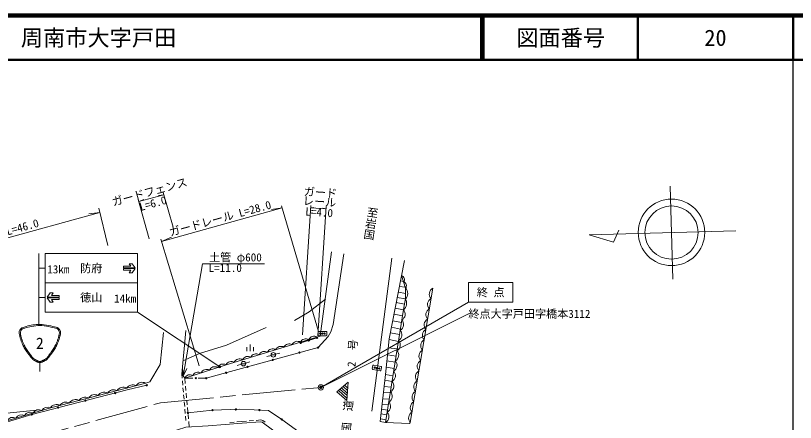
# Model space of a CAD drawing. Units: millimetres, scale not verified. Extents: x 40000 to 680000, y 20000 to 380000.
# Drawn here: x 403837 to 579500, y 288276 to 380000 of the extents above; entities that cross this region are included whole.
import ezdxf
from ezdxf.enums import TextEntityAlignment as Align

# ---------------------------------------------------------------- set-up
doc = ezdxf.new("R2010")
doc.units = ezdxf.units.MM
doc.header["$LTSCALE"] = 1000
doc.header["$PDMODE"] = 32
doc.header["$PDSIZE"] = 500
doc.linetypes.add('CHAIN', pattern=[18.5, 12, -1.5, 3.5, -1.5])
for name, color, linetype, lineweight in [('M-BGD', 7, 'Continuous', 13), ('M-BMK', 2, 'CHAIN', 13), ('M-BMK-SRVR', 3, 'Continuous', 13), ('M-STR-HTXT', 7, 'Continuous', 13), ('M-STR-STRC', 7, 'Continuous', 13), ('M-TTL', 2, 'Continuous', 140), ('M-TTL-BAND', 7, 'Continuous', 25), ('M-TTL-LINE', 7, 'Continuous', 50)]:
    doc.layers.add(name, color=color, linetype=linetype, lineweight=lineweight)
for name, color, linetype in [('M-BMK-HTXT', 7, 'Continuous'), ('M-OTRS', 6, 'Continuous'), ('M-TTL-TXT', 7, 'Continuous')]:
    doc.layers.add(name, color=color, linetype=linetype)
doc.styles.add('@ＭＳ ゴシック', font='')
doc.styles.add('ＭＳ ゴシック', font='')
doc.styles.get('@ＭＳ ゴシック').set_extended_font_data('@MS Gothic')
doc.styles.get('ＭＳ ゴシック').set_extended_font_data('MS Gothic')

msp = doc.modelspace()

# ---------------------------------------------------------------- hatches: boundary and pattern name
at = {"layer": 'M-BGD'}
for points in [[(471916, 307385, -1), (471629, 307297, -1)], [(468219, 306249, -1), (467932, 306161, -1)], [(470067, 306817, -1), (469780, 306729, -1)], [(467634, 304011, -1), (467934, 304011, -1)], [(471813, 305150, -1), (472113, 305150, -1)], [(461597, 302351, -1), (461897, 302351, -1)], [(455960, 300802, -1), (456260, 300802, -1)], [(451111, 299469, -1), (451411, 299469, -1)], [(446647, 298233, -1), (446947, 298233, -1)], [(433221, 296667, -1), (433521, 296667, -1)], [(426098, 294906, -1), (426398, 294906, -1)], [(413278, 291604, -1), (413578, 291604, -1)], [(419405, 293182, -1), (419705, 293182, -1)], [(407359, 290080, -1), (407659, 290080, -1)], [(442514, 290402, -1), (442814, 290402, -1)], [(448006, 291043, -1), (448306, 291043, -1)], [(453333, 291213, -1), (453633, 291213, -1)], [(458611, 291065, -1), (458911, 291065, -1)], [(463665, 288945, -1), (463965, 288945, -1)]]:
    msp.add_hatch(color=256, dxfattribs=at).paths.add_polyline_path(points)
at = {"layer": 'M-STR-HTXT'}
for points in [[(450041, 300932, -0.41421), (449941, 300593, -0.41421), (449601, 300693, -1)], [(472816, 296289, -0.41421), (472716, 295950, -0.41421), (472377, 296050, -1)]]:
    msp.add_hatch(color=256, dxfattribs=at).paths.add_polyline_path(points)

# ---------------------------------------------------------------- linework, layer by layer
at = {"layer": 'M-BGD'}
for p, q in [((472430, 307724), (475009, 326773)), ((484093, 290807), (488602, 325287)), ((490557, 320179), (491202, 320039)), ((490315, 318949), (491594, 318776)), ((489827, 316459), (491641, 316132)), ((490059, 317642), (491659, 317370)), ((489597, 315288), (491429, 314954)), ((489093, 312715), (490988, 312332)), ((489347, 314013), (491200, 313679)), ((488796, 311203), (490744, 310786)), ((488512, 309753), (490514, 309326)), ((488258, 308460), (490325, 308134)), ((456672, 304349), (456672, 305849)), ((468075, 306205), (471772, 307341)), ((487975, 306950), (490075, 306549)), ((446797, 298233), (471963, 305150)), ((455922, 304349), (455922, 305249)), ((457422, 304349), (457422, 305249)), ((462369, 303651), (463332, 303922)), ((487788, 305109), (489811, 304875)), ((461406, 303381), (460444, 303110)), ((461388, 303516), (462388, 303516)), ((487628, 303535), (489552, 303231)), ((454697, 301387), (453734, 301117)), ((454679, 301522), (455679, 301522)), ((455660, 301658), (456623, 301928)), ((487343, 300724), (489112, 300444)), ((487487, 302139), (489333, 301848)), ((441345, 298263), (441263, 299164)), ((487175, 299066), (488852, 298801)), ((441490, 296670), (441400, 297666)), ((442059, 297038), (441947, 298268)), ((441947, 298268), (443747, 298255)), ((446797, 298233), (444997, 298246)), ((487026, 297777), (488650, 297521)), ((441636, 295076), (441545, 296072)), ((442205, 295444), (442114, 296440)), ((486865, 296395), (488446, 296226)), ((441781, 293483), (441690, 294479)), ((442350, 293851), (442259, 294847)), ((486543, 293614), (488020, 293529)), ((486704, 295007), (488238, 294909)), ((441926, 291890), (441835, 292885)), ((442495, 292258), (442404, 293253)), ((442640, 290664), (442550, 291660)), ((486400, 292380), (487819, 292253)), ((442071, 290296), (441981, 291292)), ((442786, 289071), (442695, 290067)), ((486148, 290210), (487464, 290002)), ((486267, 291237), (487625, 291023)), ((442217, 288703), (442126, 289699)), ((442952, 287243), (442840, 288473)), ((452103, 288277), (453100, 288350)), ((453699, 288395), (454819, 288477)), ((454819, 288477), (455842, 288562)), ((456440, 288611), (457436, 288694)), ((458034, 288743), (459057, 288828)), ((459057, 288828), (459520, 288746)), ((459520, 288746), (460071, 288336)), ((463815, 288945), (469265, 284937)), ((486016, 289070), (487285, 288870))]:
    msp.add_line(p, q, dxfattribs=at)
for points in [[(471963, 305150), (474279, 307681), (474852, 308665), (475367, 310370), (477781, 326316)], [(487192, 288284), (485944, 288455), (487175, 299066), (487989, 307088), (491465, 324807)], [(487192, 288284), (491206, 313713), (491652, 316195), (491666, 318546), (490790, 321366)], [(487192, 288284), (492539, 288004), (492750, 288285), (497802, 318521)], [(171217, 314449), (169050, 307907), (170891, 304496), (177196, 303305), (180181, 302583), (190200, 299834), (201220, 296406), (260700, 277501), (278776, 271751), (303565, 268989), (320563, 269123), (330445, 269455), (336566, 270212), (346259, 272273), (359506, 275628), (371484, 278730), (386680, 283925), (389201, 284906), (398046, 287521), (411682, 291553), (433151, 297119)], [(466629, 311255), (469967, 313197), (473673, 316040)], [(441543, 302175), (445270, 303797), (451348, 305673), (460288, 309650)], [(433151, 297119), (434042, 297463), (436369, 301307), (437123, 308560)], [(441947, 298268), (441263, 299164), (442180, 309033)], [(441947, 298268), (451242, 301272), (472430, 307724)], [(347200, 272134), (353912, 273731), (371412, 278375), (385475, 282988), (390672, 284923), (396965, 286880), (407509, 290080), (428988, 295612), (433371, 296667)], [(400249, 290236), (408542, 291041)], [(442664, 290402), (448156, 291043), (454350, 291240), (460831, 290983), (463815, 288945)], [(398268, 274731), (407582, 277366), (408322, 277736), (435817, 285225), (438408, 285982), (442182, 287193), (447221, 287514), (454850, 288079), (459038, 288425), (459358, 288369), (472256, 278752), (472813, 266270)]]:
    msp.add_lwpolyline(points, dxfattribs=at)
for centre, radius in [((471772, 307341), 150), ((468075, 306205), 150), ((469924, 306773), 150), ((461888, 303516), 500), ((467784, 304011), 150), ((471963, 305150), 150), ((461747, 302351), 150), ((455179, 301522), 500), ((456110, 300802), 150), ((451261, 299469), 150), ((444422, 298250), 135), ((446797, 298233), 150), ((433371, 296667), 150), ((426248, 294906), 150), ((413428, 291604), 150), ((419555, 293182), 150), ((407509, 290080), 150), ((442664, 290402), 150), ((448156, 291043), 150), ((453483, 291213), 150), ((458761, 291065), 150), ((463815, 288945), 150)]:
    msp.add_circle(centre, radius, dxfattribs=at)
for centre, radius, start, end in [((490535, 320514), 889, 321.12531, 73.38975), ((490974, 319104), 889, 321.12531, 73.38975), ((490542, 317350), 1640, 312.05646, 46.76897), ((498538, 317203), 1510, 119.16576, 221.86272), ((498150, 314877), 1510, 119.16576, 221.86272), ((490092, 315144), 1837, 307.11441, 32.52859), ((490100, 312670), 1494, 299.5522, 42.50931), ((497761, 312551), 1510, 119.16576, 221.86272), ((489735, 310361), 1494, 299.5522, 42.50931), ((497372, 310225), 1510, 119.16576, 221.86272), ((496984, 307900), 1510, 119.16576, 221.86272), ((471051, 306395), 1305, 58.68746, 155.18425), ((489371, 308053), 1494, 299.5522, 42.50931), ((465463, 304694), 1305, 58.68746, 155.18425), ((467326, 305261), 1305, 58.68746, 155.18425), ((469188, 305828), 1305, 58.68746, 155.18425), ((489006, 305744), 1494, 299.5522, 42.50931), ((496595, 305574), 1510, 119.16576, 221.86272), ((459876, 302993), 1305, 58.68746, 155.18425), ((461738, 303560), 1305, 58.68746, 155.18425), ((463601, 304127), 1305, 58.68746, 155.18425), ((488642, 303435), 1494, 299.5522, 42.50931), ((496206, 303248), 1510, 119.16576, 221.86272), ((454288, 301291), 1305, 58.68746, 155.18425), ((456151, 301858), 1305, 58.68746, 155.18425), ((458013, 302425), 1305, 58.68746, 155.18425), ((495818, 300922), 1510, 119.16576, 221.86272), ((448711, 299499), 1340, 60.62961, 155.18425), ((450584, 300104), 1340, 60.62961, 155.18425), ((452426, 300724), 1305, 58.68746, 155.18425), ((488278, 301127), 1494, 299.5522, 42.50931), ((443100, 297778), 1253, 58.87981, 156.93406), ((444964, 298288), 1340, 60.62961, 155.18425), ((446837, 298893), 1340, 60.62961, 155.18425), ((487913, 298818), 1494, 299.5522, 42.50931), ((495429, 298596), 1510, 119.16576, 221.86272), ((432372, 295706), 1614, 61.11831, 147.94805), ((487549, 296509), 1494, 299.5522, 42.50931), ((495041, 296270), 1510, 119.16576, 221.86272), ((425931, 294036), 1614, 61.11831, 147.94805), ((428078, 294593), 1614, 61.11831, 147.94805), ((430225, 295149), 1614, 61.11831, 147.94805), ((487185, 294201), 1494, 299.5522, 42.50931), ((494652, 293944), 1510, 119.16576, 221.86272), ((417343, 291810), 1614, 61.11831, 147.94805), ((419490, 292367), 1614, 61.11831, 147.94805), ((421637, 292923), 1614, 61.11831, 147.94805), ((423784, 293480), 1614, 61.11831, 147.94805), ((411013, 290234), 1479, 63.12879, 149.86847), ((413049, 290697), 1614, 61.11831, 147.94805), ((415196, 291253), 1614, 61.11831, 147.94805), ((486820, 291892), 1494, 299.5522, 42.50931), ((494263, 291618), 1510, 119.16576, 221.86272), ((405169, 288507), 1478, 63.03595, 149.89379), ((407116, 289083), 1478, 63.03595, 149.89379), ((409064, 289659), 1478, 63.03595, 149.89379), ((486456, 289583), 1494, 299.5522, 42.50931), ((493875, 289292), 1510, 119.16576, 221.86272), ((403220, 287931), 1478, 63.03595, 149.89379)]:
    msp.add_arc(centre, radius, start, end, dxfattribs=at)
at = {"layer": 'M-BMK'}
for p, q in [((436478, 292707), (472597, 296170)), ((350623, 268929), (436478, 292707))]:
    msp.add_line(p, q, dxfattribs=at)
at = {"layer": 'M-BMK-SRVR'}
for p, q in [((551874, 320581), (551306, 341573)), ((566085, 331469), (533067, 330576)), ((533067, 330576), (538486, 328916)), ((538486, 328916), (539759, 331633))]:
    msp.add_line(p, q, dxfattribs=at)
for centre, radius in [((551589, 331119), 7500), ((551590, 331077), 6000), ((472597, 296170), 600)]:
    msp.add_circle(centre, radius, dxfattribs=at)
at = {"layer": 'M-OTRS'}
msp.add_point((472597, 296170), dxfattribs=at)
msp.add_point((472597, 296170), dxfattribs=at)
at = {"layer": 'M-STR-HTXT'}
for p, q in [((431603, 338050), (437217, 339605)), ((437217, 339605), (436000, 339445)), ((439331, 332324), (437077, 340085)), ((433952, 329700), (431467, 338532)), ((431603, 338050), (432729, 338539)), ((371922, 321522), (422788, 335609)), ((422788, 335609), (420353, 335289)), ((424602, 328183), (422550, 336581)), ((436676, 329079), (463911, 336621)), ((463911, 336621), (461476, 336302)), ((472047, 308782), (463770, 337101)), ((468436, 308023), (470325, 337189)), ((470292, 336690), (471027, 336745)), ((470292, 336690), (473785, 336464)), ((471929, 307797), (473817, 336963)), ((473785, 336464), (473064, 336614)), ((445159, 301051), (436531, 329557)), ((436676, 329079), (438927, 330057)), ((441605, 298716), (445939, 324026)), ((445939, 324026), (459913, 324026)), ((472597, 296170), (505847, 315353)), ((449821, 300813), (431300, 313143)), ((505830, 312758), (472597, 296170)), ((441605, 298716), (441436, 300571)), ((441605, 298716), (442382, 300409))]:
    msp.add_line(p, q, dxfattribs=at)
for centre in [(449821, 300813), (472597, 296170)]:
    msp.add_circle(centre, 250, dxfattribs=at)
at = {"layer": 'M-STR-STRC'}
for p, q in [((409077, 326337), (409077, 310365)), ((410466, 326337), (431300, 326337)), ((410466, 326337), (410466, 313143)), ((431300, 326337), (431300, 313143)), ((428135, 323488), (428135, 323126)), ((429820, 323487), (428136, 323488)), ((429450, 324063), (429820, 323487)), ((430130, 324062), (429450, 324063)), ((430800, 323126), (430130, 324062)), ((409077, 323038), (410466, 323038)), ((430800, 323126), (428135, 323126)), ((430800, 322951), (428135, 322952)), ((428136, 322588), (428135, 322950)), ((429820, 322589), (428136, 322588)), ((429450, 322014), (429820, 322589)), ((430130, 322014), (429450, 322014)), ((430800, 322951), (430130, 322014)), ((431300, 319740), (410466, 319740)), ((409077, 316441), (410466, 316441)), ((410966, 316528), (411635, 317465)), ((410966, 316528), (413630, 316529)), ((410966, 316354), (413630, 316355)), ((410966, 316354), (411635, 315417)), ((411635, 317465), (412316, 317466)), ((412316, 317466), (411946, 316890)), ((411946, 316890), (413630, 316891)), ((413630, 316891), (413630, 316529)), ((413630, 315992), (413630, 316353)), ((411635, 315417), (412316, 315417)), ((412316, 315417), (411946, 315992)), ((411946, 315992), (413630, 315992)), ((431300, 313143), (410466, 313143)), ((471959, 307945), (471959, 308645)), ((472109, 308795), (473809, 308795)), ((472109, 307795), (473809, 307795)), ((473959, 307945), (473959, 308645)), ((409303, 301762), (409303, 299762)), ((484188, 300396), (484332, 301081)), ((484509, 301197), (486173, 300848)), ((486145, 299985), (486289, 300670)), ((484304, 300219), (485967, 299869)), ((476215, 295191), (478426, 293192)), ((476561, 295485), (478467, 293762)), ((476907, 295779), (478507, 294333)), ((477253, 296073), (478547, 294903)), ((477599, 296366), (478587, 295473)), ((477945, 296660), (478627, 296043))]:
    msp.add_line(p, q, dxfattribs=at)
for points in [[(428135, 323488), (428135, 323126), (430800, 323126), (430130, 324062), (429450, 324063), (429820, 323487)], [(430800, 322951), (430130, 322014), (429450, 322014), (429820, 322589), (428136, 322588), (428135, 322950)], [(505847, 315353), (515847, 315353), (515847, 319853), (505847, 319853)], [(413630, 316891), (413630, 316529), (410966, 316528), (411635, 317465), (412316, 317466), (411946, 316890)], [(410966, 316354), (411635, 315417), (412316, 315417), (411946, 315992), (413630, 315992), (413630, 316353)], [(476215, 295191), (478426, 293192), (478717, 297316)]]:
    msp.add_lwpolyline(points, close=True, dxfattribs=at)
for points in [[(405303, 309619), (405236, 309576), (405175, 309533), (405120, 309490), (405069, 309446), (405021, 309401), (404977, 309353), (404933, 309301), (404891, 309246), (404848, 309185), (404803, 309119), (404722, 308973), (404667, 308830), (404637, 308688), (404626, 308545), (404633, 308401), (404653, 308254), (404684, 308104), (404721, 307949), (404762, 307788), (404803, 307619)], [(405397, 309384), (405377, 309366), (405351, 309343), (405319, 309314), (405284, 309281), (405246, 309243), (405206, 309202), (405166, 309158), (405126, 309112), (405088, 309064), (405053, 309015), (404982, 308880), (404936, 308732), (404913, 308577), (404909, 308419), (404919, 308264), (404938, 308116), (404965, 307981), (404993, 307863), (405020, 307767), (405041, 307698)], [(405303, 309619), (405786, 309769), (406220, 309901), (406617, 310015), (406988, 310113), (407345, 310194), (407698, 310259), (408060, 310309), (408440, 310343), (408851, 310362), (409303, 310367), (409795, 310347), (410307, 310294), (410823, 310217), (411330, 310122), (411810, 310018), (412250, 309912), (412635, 309812), (412949, 309724), (413177, 309658), (413303, 309619)], [(405401, 309380), (405647, 309457), (405941, 309545), (406276, 309640), (406646, 309737), (407047, 309833), (407472, 309921), (407916, 309998), (408373, 310059), (408837, 310099), (409303, 310113), (409783, 310095), (410282, 310045), (410785, 309970), (411278, 309879), (411746, 309778), (412175, 309675), (412551, 309577), (412857, 309491), (413080, 309426), (413205, 309387)], [(413207, 309387), (413228, 309370), (413254, 309346), (413286, 309317), (413321, 309283), (413360, 309245), (413400, 309203), (413440, 309159), (413480, 309113), (413518, 309065), (413553, 309015), (413625, 308880), (413671, 308731), (413694, 308576), (413698, 308418), (413688, 308263), (413668, 308115), (413642, 307979), (413613, 307861), (413586, 307765), (413566, 307696)], [(413303, 309619), (413371, 309576), (413432, 309533), (413487, 309490), (413538, 309446), (413585, 309401), (413630, 309353), (413674, 309301), (413716, 309246), (413759, 309185), (413803, 309119), (413885, 308973), (413940, 308830), (413970, 308688), (413981, 308545), (413974, 308401), (413954, 308254), (413923, 308104), (413886, 307949), (413845, 307788), (413803, 307619)], [(404803, 307619), (404855, 307423), (404902, 307250), (404947, 307095), (404990, 306954), (405034, 306821), (405079, 306693), (405127, 306563), (405179, 306428), (405238, 306281), (405303, 306119), (405429, 305822), (405551, 305559), (405673, 305320), (405797, 305097), (405928, 304882), (406070, 304666), (406224, 304441), (406396, 304197), (406588, 303926), (406803, 303619)], [(405041, 307698), (405091, 307505), (405138, 307335), (405182, 307183), (405224, 307045), (405267, 306914), (405311, 306788), (405359, 306661), (405410, 306527), (405468, 306383), (405532, 306224), (405656, 305930), (405777, 305669), (405897, 305432), (406021, 305212), (406151, 304999), (406291, 304785), (406444, 304561), (406614, 304320), (406804, 304051), (407018, 303748)], [(413566, 307698), (413516, 307505), (413469, 307335), (413425, 307183), (413383, 307045), (413340, 306914), (413296, 306788), (413248, 306661), (413197, 306527), (413139, 306383), (413075, 306224), (412951, 305930), (412830, 305669), (412710, 305432), (412586, 305212), (412456, 304999), (412316, 304785), (412163, 304561), (411993, 304320), (411803, 304051), (411589, 303748)], [(413803, 307619), (413752, 307423), (413705, 307250), (413660, 307095), (413617, 306954), (413573, 306821), (413528, 306693), (413480, 306563), (413428, 306428), (413369, 306281), (413303, 306119), (413178, 305822), (413056, 305559), (412934, 305320), (412810, 305097), (412679, 304882), (412537, 304666), (412383, 304441), (412211, 304197), (412019, 303926), (411803, 303619)], [(406803, 303619), (406959, 303411), (407099, 303220), (407230, 303045), (407356, 302884), (407482, 302736), (407614, 302598), (407757, 302469), (407916, 302348), (408096, 302232), (408303, 302119), (408410, 302064), (408510, 302011), (408605, 301960), (408696, 301913), (408787, 301871), (408879, 301835), (408975, 301805), (409076, 301782), (409185, 301768), (409303, 301763), (409422, 301768), (409531, 301782), (409632, 301805), (409728, 301835), (409820, 301871), (409911, 301913), (410002, 301960), (410097, 302011), (410197, 302064), (410303, 302119), (410511, 302232), (410691, 302348), (410850, 302469), (410993, 302598), (411125, 302736), (411251, 302884), (411377, 303045), (411508, 303220), (411648, 303411), (411803, 303619)], [(406980, 303796), (407132, 303593), (407268, 303406), (407395, 303235), (407516, 303078), (407639, 302933), (407767, 302798), (407906, 302673), (408061, 302555), (408238, 302443), (408440, 302336), (408533, 302289), (408619, 302243), (408701, 302200), (408780, 302160), (408858, 302123), (408938, 302091), (409020, 302065), (409107, 302045), (409201, 302032), (409303, 302028), (409406, 302032), (409500, 302045), (409587, 302065), (409669, 302091), (409749, 302123), (409827, 302160), (409906, 302200), (409988, 302243), (410074, 302289), (410167, 302336), (410369, 302443), (410546, 302555), (410701, 302673), (410840, 302798), (410968, 302933), (411091, 303078), (411212, 303235), (411339, 303406), (411475, 303593), (411627, 303796)]]:
    msp.add_lwpolyline(points, dxfattribs=at)
for centre in [(472459, 308295), (472959, 308295), (473459, 308295), (484749, 300636), (485238, 300533), (485728, 300431)]:
    msp.add_circle(centre, 150, dxfattribs=at)
for centre, start, end in [((472109, 308645), 90, 180), ((472109, 307945), 180, 270), ((473809, 308645), 360, 90), ((473809, 307945), 270, 360), ((484335, 300366), 168.13952, 258.13952), ((484478, 301051), 78.13952, 168.13952), ((486142, 300701), 348.13952, 78.13952), ((485998, 300016), 258.13952, 348.13952)]:
    msp.add_arc(centre, 150, start, end, dxfattribs=at)
at = {"layer": 'M-TTL'}
msp.add_line((680000, 380000), (40000, 380000), dxfattribs=at)
at = {"layer": 'M-TTL-BAND'}
msp.add_line((579000, 20000), (579000, 370000), dxfattribs=at)
at = {"layer": 'M-TTL-LINE'}
for p, q in [((508747, 380000), (508747, 370000)), ((509247, 380000), (509247, 370000)), ((543997, 380000), (543997, 370000)), ((579000, 380000), (579000, 370000)), ((40000, 370000), (680000, 370000))]:
    msp.add_line(p, q, dxfattribs=at)

# ---------------------------------------------------------------- texts
at = {"layer": 'M-BMK-HTXT', "style": '@ＭＳ ゴシック'}
msp.add_text('至岩国', height=1833, rotation=261.565, dxfattribs=at).set_placement((484384, 336837), align=Align.MIDDLE_LEFT)
at = {"layer": 'M-BMK-HTXT', "style": 'ＭＳ ゴシック'}
msp.add_text('終点大字戸田字橋本3112', height=1833, dxfattribs=at).set_placement((505830, 312758), align=Align.MIDDLE_LEFT)
msp.add_text('一\u3000般\u3000国\u3000道\u3000\u3000\u30002\u3000号', height=1833, rotation=85.589, dxfattribs=at).set_placement((478746, 291434), align=Align.MIDDLE_CENTER)
at = {"layer": 'M-STR-HTXT', "style": 'ＭＳ ゴシック'}
for s, rotation, p in [('ガードフェンス', 15.48, (434396, 338824)), ('ガード', 356.295, (472417, 338660)), ('L=6.0', 15.48, (435170, 336241)), ('レール', 356.295, (472219, 336566)), ('ガードレール L=28.0', 15.48, (450293, 332850)), ('ガードレール\u3000L=46.0', 15.48, (397345, 328563))]:
    msp.add_text(s, height=1833, rotation=rotation, dxfattribs=at).set_placement(p, align=Align.BOTTOM_CENTER)
msp.add_text('L=4.0', height=1833, rotation=356.295, dxfattribs=at).set_placement((472281, 336562), align=Align.TOP_CENTER)
msp.add_text('土管 φ600', height=1833, dxfattribs=at).set_placement((447413, 324026), align=Align.BOTTOM_LEFT)
msp.add_text('L=11.0', height=1833, dxfattribs=at).set_placement((447318, 324026), align=Align.TOP_LEFT)
at = {"layer": 'M-STR-STRC', "style": 'ＭＳ ゴシック'}
for s, p in [('13km', (410966, 321333)), ('14km', (426022, 314736))]:
    msp.add_text(s, height=1833, dxfattribs=at).set_placement(p, align=Align.BOTTOM_LEFT)
for s, height, p in [('防府', 1833, (420883, 323038)), ('終 点', 1833, (510847, 317603)), ('徳山', 1833, (420883, 316441)), ('2', 2566, (409303, 306119))]:
    msp.add_text(s, height=height, dxfattribs=at).set_placement(p, align=Align.MIDDLE_CENTER)
at = {"layer": 'M-TTL-TXT', "style": 'ＭＳ ゴシック'}
msp.add_text('周南市大字戸田', height=3666, dxfattribs=at).set_placement((405024, 375000), align=Align.MIDDLE_LEFT)
for s, p in [('図面番号', (526622, 375000)), ('20', (561497, 375000))]:
    msp.add_text(s, height=3666, dxfattribs=at).set_placement(p, align=Align.MIDDLE_CENTER)

doc.saveas('drawing.dxf')
